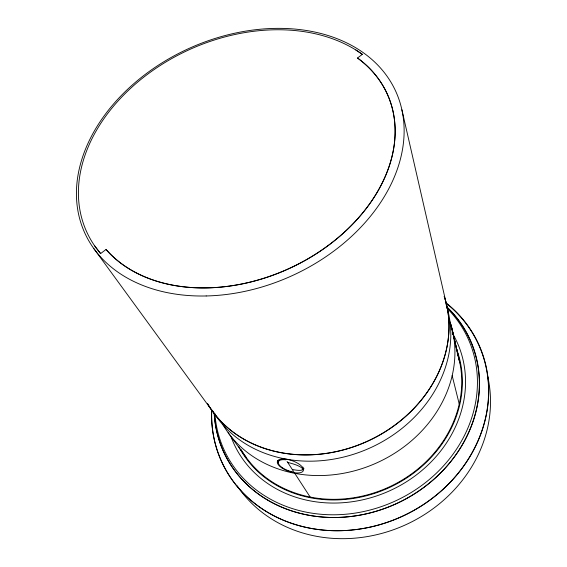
<?xml version="1.0" encoding="UTF-8"?>
<svg xmlns="http://www.w3.org/2000/svg" width="567" height="567" viewBox="0 0 567 567"><rect width="100%" height="100%" fill="white"/><g stroke="black" fill="none" stroke-linecap="round" stroke-linejoin="round"><path stroke-width="0.85" d="M94.753 245.972L100.635 253.569L106.029 249.466A162.02 118.319 -24.5 0 0 330.341 243.952A162.02 118.319 -24.5 0 0 357.508 58.018L362.327 54.347L355.793 49.96M93.881 248.637L212.604 411.387M228.168 432.727L246.418 457.739M287.065 461.439L293.38 471.177M294.783 473.339L310.149 497.053M452.175 375.652L459.227 404.051M458.682 357.841L450.928 324.728L459.88 363L452.962 332.794M401.875 109.757L447.094 307.215M446.073 303.196A141.162 124.641 -24.5 0 1 402.017 516.424A141.162 124.641 -24.5 0 1 211.746 410.402M446.13 302.934A141.296 124.754 -24.5 0 1 401.719 516.594A141.296 124.754 -24.5 0 1 211.697 409.424M487.372 375.021A138.525 123.167 -24.5 0 1 404.115 525.481A138.525 123.167 -24.5 0 1 237.247 485.905M446.768 306.768A135.421 118.964 -24.5 0 1 396.354 503.68A135.421 118.964 -24.5 0 1 214.184 413.279M446.633 306.967A135.286 118.857 -24.5 0 1 396.262 503.694A135.286 118.857 -24.5 0 1 214.269 413.378M456.144 347.94A119.524 104.831 -24.5 0 1 388.572 487.925A119.524 104.831 -24.5 0 1 238.778 446.668M452.806 333.878A122.585 107.532 -24.5 0 1 390.727 490.313A122.585 107.532 -24.5 0 1 230.96 436.505M446.909 308.079A134.088 117.681 -24.5 0 1 394.653 501.299A134.088 117.681 -24.5 0 1 214.879 413.485M444.252 296.47A130.453 110.154 -24.5 0 1 367.303 441.381A130.453 110.154 -24.5 0 1 207.671 403.888M457.186 352.731A118.9 104.285 -24.5 0 1 387.516 487.719A118.9 104.285 -24.5 0 1 240.925 449.277M450.014 321.836A125.101 107.532 -24.5 0 1 376.623 462.941A125.101 107.532 -24.5 0 1 222.647 424.173M446.066 304.344A128.837 109.381 -24.5 0 1 370.357 447.802A128.837 109.381 -24.5 0 1 212.533 410.579M303.976 468.604A13.778 4.309 17.2 0 1 302.225 469.837M278.489 462.544A13.778 4.309 17.2 0 1 277.639 460.695M302.934 467.088A12.743 3.983 17.2 0 1 302.431 468.952M278.673 461.382A12.743 3.983 17.2 0 1 278.886 460.227M287.852 462.537A12.743 2.835 15.2 0 1 302.48 468.64A12.743 2.835 15.2 0 1 292.374 469.469M293.954 472.148A12.743 5.053 19.4 0 1 278.893 464.458A12.743 5.053 19.4 0 1 285.903 459.802M444.223 296.35A130.474 110.168 -24.5 0 1 367.26 441.282A130.474 110.168 -24.5 0 1 207.6 403.782M106.05 249.452A161.999 118.248 -24.5 0 0 320.142 251.167A161.999 118.248 -24.5 0 0 371.924 70.868A162.006 118.255 -24.5 0 0 357.508 58.011M100.635 253.569A168.633 123.195 -24.5 0 1 145.854 75.56A168.633 123.195 -24.5 0 1 362.327 54.347M282.26 468.193A13.778 5.571 19.6 0 0 303.359 470.603A13.778 5.571 19.6 0 0 285.534 459.121A13.778 5.571 19.6 0 0 282.26 468.193M206.19 295.967A170.851 124.768 -24.5 0 0 396.106 92.13A170.851 124.768 -24.5 0 0 118.538 98.424A170.851 124.768 -24.5 0 0 206.19 295.967"/></g></svg>
